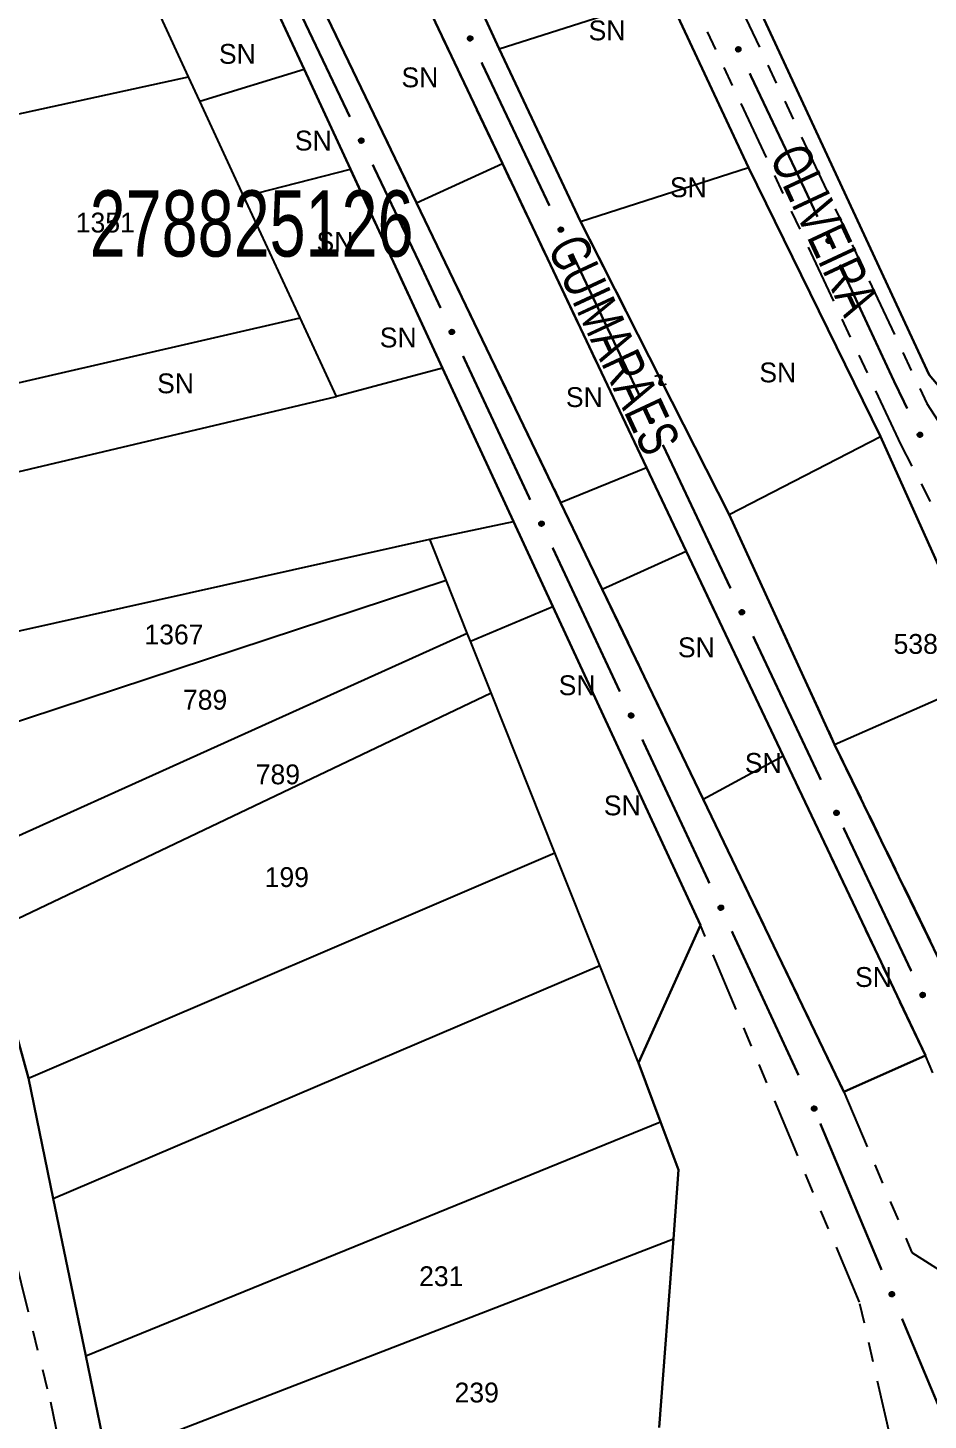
# Model space of a CAD drawing. Extents: x 204373 to 205952, y 4873300 to 4875179.
# Drawn here: x 204783.1 to 204851.1, y 4874133 to 4874238.3 of the extents above; entities that cross this region are included whole.
import ezdxf
from ezdxf.enums import TextEntityAlignment as Align

# ---------------------------------------------------------------- set-up
doc = ezdxf.new("R2010")
doc.units = 0
doc.header["$LTSCALE"] = 1.5
doc.header["$MEASUREMENT"] = 0
doc.linetypes.add('TRACO_25', pattern=[8, 3, -1, 1, -1, 1, -1])
for name, color, linetype in [('CD_MALHA_LOTES', 7, 'CONTINUOUS'), ('CD_TXT_QUADRA', 255, 'CONTINUOUS'), ('RU-QUADRA', 220, 'CONTINUOUS'), ('SV-EIXO-RUA-N-PAV', 6, 'CONTINUOUS'), ('SV-RUA-NAO-PAV', 7, 'CONTINUOUS'), ('SV-TXT-RUA-N-PAV', 7, 'CONTINUOUS'), ('Th_NmrPort', 1, 'CONTINUOUS')]:
    doc.layers.add(name, color=color, linetype=linetype)
doc.styles.add('ARIAL', font='ARIAL.SHX')

msp = doc.modelspace()

# ---------------------------------------------------------------- linework, layer by layer
at = {"layer": 'CD_MALHA_LOTES', "linetype": 'Continuous', "flags": 128}
for points in [[(204808.560172, 4874249.857893), (204818.92696, 4874227.986391)], [(204867.686303, 4874211.788847), (204861.486363, 4874199.853333), (204851.173366, 4874212.029323), (204833.608782, 4874249.870536)], [(204812.425576, 4874225.023427), (204801.814441, 4874247.100906)], [(204818.666491, 4874236.66149), (204813.549976, 4874247.848448)], [(204800.797373, 4874241.905279), (204803.93815, 4874235.12089)], [(204818.666491, 4874236.66149), (204831.41442, 4874240.737358)], [(204831.41442, 4874240.737358), (204837.528222, 4874227.685908)], [(204795.198653, 4874234.544526), (204792.946611, 4874239.406191)], [(204824.823654, 4874223.61004), (204818.666491, 4874236.66149)], [(204766.298979, 4874228.245154), (204795.198653, 4874234.544526)], [(204796.052375, 4874232.701529), (204795.198653, 4874234.544526)], [(204796.052375, 4874232.701529), (204803.93815, 4874235.12089)], [(204803.93815, 4874235.12089), (204807.432432, 4874227.572897)], [(204799.391254, 4874225.493623), (204796.052375, 4874232.701529)], [(204799.391254, 4874225.493623), (204807.432432, 4874227.572897)], [(204807.432432, 4874227.572897), (204814.403214, 4874212.515321)], [(204812.425576, 4874225.023427), (204818.92696, 4874227.986391)], [(204818.92696, 4874227.986391), (204829.820265, 4874205.004062)], [(204824.823654, 4874223.61004), (204837.528222, 4874227.685908)], [(204837.528222, 4874227.685908), (204847.501091, 4874207.349927)], [(204803.63386, 4874216.334768), (204799.391254, 4874225.493623)], [(204823.31517, 4874202.366585), (204812.425576, 4874225.023427)], [(204836.053972, 4874201.452926), (204824.823654, 4874223.61004)], [(204770.700521, 4874208.732504), (204803.63386, 4874216.334768)], [(204806.395577, 4874210.372829), (204803.63386, 4874216.334768)], [(204814.403214, 4874212.515321), (204806.395577, 4874210.372829)], [(204814.403214, 4874212.515321), (204819.769948, 4874200.922647)], [(204772.153129, 4874202.292892), (204806.395577, 4874210.372829)], [(204836.053972, 4874201.452926), (204847.501091, 4874207.349927)], [(204847.501091, 4874207.349927), (204855.652828, 4874189.181961)], [(204823.31517, 4874202.366585), (204829.820265, 4874205.004062)], [(204829.820265, 4874205.004062), (204832.814289, 4874198.687372)], [(204826.47028, 4874195.802078), (204823.31517, 4874202.366585)], [(204813.43693, 4874199.590756), (204819.769948, 4874200.922647)], [(204819.769948, 4874200.922647), (204822.739846, 4874194.507376)], [(204844.032267, 4874184.065445), (204836.053972, 4874201.452926)], [(204774.709485, 4874190.960208), (204813.43693, 4874199.590756)], [(204814.668683, 4874196.498962), (204813.43693, 4874199.590756)], [(204826.47028, 4874195.802078), (204832.814289, 4874198.687372)], [(204832.814289, 4874198.687372), (204840.15068, 4874183.2093)], [(204776.196356, 4874183.806298), (204814.668683, 4874196.498962)], [(204816.268464, 4874192.483387), (204814.668683, 4874196.498962)], [(204834.097021, 4874179.933914), (204826.47028, 4874195.802078)], [(204816.503702, 4874191.892921), (204822.739846, 4874194.507376)], [(204822.739846, 4874194.507376), (204833.900865, 4874170.398477), (204829.206629, 4874160.00759)], [(204778.506268, 4874175.445351), (204816.268464, 4874192.483387)], [(204816.503702, 4874191.892921), (204816.268464, 4874192.483387)], [(204818.066307, 4874187.970661), (204816.503702, 4874191.892921)], [(204844.032267, 4874184.065445), (204855.652828, 4874189.181961)], [(204780.051548, 4874169.852059), (204818.066307, 4874187.970661)], [(204822.883767, 4874175.878464), (204818.066307, 4874187.970661)], [(204854.61218, 4874162.298574), (204844.032267, 4874184.065445)], [(204834.097021, 4874179.933914), (204840.15068, 4874183.2093)], [(204840.15068, 4874183.2093), (204850.89302, 4874160.545471)], [(204844.731836, 4874157.807167), (204834.097021, 4874179.933914)], [(204783.095542, 4874158.834031), (204822.883767, 4874175.878464)], [(204826.279683, 4874167.354451), (204822.883767, 4874175.878464)], [(204783.095542, 4874158.834031), (204780.051548, 4874169.852059)], [(204784.968522, 4874149.756372), (204826.279683, 4874167.354451)], [(204829.206629, 4874160.00759), (204826.279683, 4874167.354451)], [(204829.206629, 4874160.00759), (204830.881089, 4874155.537862)], [(204850.89302, 4874160.545471), (204844.731836, 4874157.807167)], [(204784.968522, 4874149.756372), (204783.095542, 4874158.834031)], [(204787.426737, 4874137.842294), (204830.881089, 4874155.537862)], [(204830.881089, 4874155.537862), (204832.238323, 4874151.914923), (204831.844513, 4874146.690376)], [(204787.426737, 4874137.842294), (204784.968522, 4874149.756372)], [(204789.01478, 4874130.14562), (204831.844513, 4874146.690376)], [(204831.844513, 4874146.690376), (204830.769265, 4874132.425428)], [(204789.01478, 4874130.14562), (204787.426737, 4874137.842294)]]:
    msp.add_lwpolyline(points, dxfattribs=at)
at = {"layer": 'RU-QUADRA', "linetype": 'Continuous', "flags": 128}
msp.add_lwpolyline([(204779.59886, 4874350.699081), (204766.764211, 4874346.883375), (204773.268256, 4874333.26824), (204784.281773, 4874309.723597), (204796.682819, 4874284.18438), (204802.709901, 4874271.046209), (204813.549976, 4874247.848448), (204818.666491, 4874236.66149), (204824.823654, 4874223.61004), (204836.053972, 4874201.452926), (204844.032267, 4874184.065445), (204854.61218, 4874162.298574), (204860.682623, 4874164.986913), (204855.652828, 4874189.181961), (204847.501091, 4874207.349927), (204837.528222, 4874227.685908), (204831.41442, 4874240.737358), (204826.211184, 4874252.184478), (204814.417182, 4874276.856489), (204808.43346, 4874290.168101), (204796.335936, 4874315.533877), (204785.582582, 4874338.384756)], close=True, dxfattribs=at)
for points in [[(204833.608782, 4874249.870536), (204851.173366, 4874212.029323), (204861.486363, 4874199.853333), (204867.686303, 4874211.788847), (204873.900912, 4874223.752598), (204877.920622, 4874231.490946), (204866.926493, 4874255.151429)], [(204801.814441, 4874247.100906), (204812.425576, 4874225.023427), (204823.31517, 4874202.366585), (204826.47028, 4874195.802078), (204834.097021, 4874179.933914), (204844.731836, 4874157.807167), (204850.89302, 4874160.545471), (204840.15068, 4874183.2093), (204832.814289, 4874198.687372), (204829.820265, 4874205.004062), (204818.92696, 4874227.986391), (204808.560172, 4874249.857893)], [(204830.769265, 4874132.425428), (204831.844513, 4874146.690376), (204832.238323, 4874151.914923), (204830.881089, 4874155.537862), (204829.206629, 4874160.00759), (204833.900865, 4874170.398477), (204822.739846, 4874194.507376), (204819.769948, 4874200.922647), (204814.403214, 4874212.515321), (204807.432432, 4874227.572897), (204803.93815, 4874235.12089), (204800.797373, 4874241.905279)], [(204763.402754, 4874239.843484), (204766.298979, 4874228.245154), (204770.700521, 4874208.732504), (204772.153129, 4874202.292892), (204774.709485, 4874190.960208), (204774.611688, 4874189.542157), (204776.196356, 4874183.806298), (204778.506268, 4874175.445351), (204780.051548, 4874169.852059), (204783.095542, 4874158.834031), (204784.968522, 4874149.756372), (204787.426737, 4874137.842294), (204789.01478, 4874130.14562)]]:
    msp.add_lwpolyline(points, dxfattribs=at)
at = {"layer": 'SV-EIXO-RUA-N-PAV', "const_width": 0.18}
for points in [[(204802.229949, 4874242.353637), (204807.393672, 4874231.521465)], [(204817.341021, 4874235.640682), (204822.480828, 4874224.79714)], [(204837.607388, 4874234.814335), (204841.467349, 4874226.684102)], [(204809.114913, 4874227.910741), (204812.557396, 4874220.689292)], [(204841.467349, 4874226.684102), (204841.873158, 4874225.829347)], [(204841.873158, 4874225.829347), (204842.738973, 4874223.966962)], [(204812.557396, 4874220.689292), (204812.685104, 4874220.421393)], [(204824.194096, 4874221.182626), (204829.333903, 4874210.339085)], [(204812.685104, 4874220.421393), (204814.252617, 4874217.066288)], [(204844.425238, 4874220.339772), (204848.219334, 4874212.178593)], [(204815.945752, 4874213.4423), (204821.025157, 4874202.570334)], [(204848.219334, 4874212.178593), (204848.482936, 4874211.61158)], [(204848.482936, 4874211.61158), (204849.516901, 4874209.473788)], [(204831.047171, 4874206.724571), (204831.475489, 4874205.820943)], [(204831.475489, 4874205.820943), (204831.785313, 4874205.167302)], [(204831.785313, 4874205.167302), (204836.167743, 4874195.871937)], [(204822.718293, 4874198.946345), (204827.797698, 4874188.07438)], [(204837.873525, 4874192.253884), (204842.99087, 4874181.399724)], [(204829.490834, 4874184.450391), (204834.570239, 4874173.578425)], [(204844.697803, 4874177.782215), (204849.826359, 4874166.933347)], [(204836.258009, 4874169.95194), (204841.304479, 4874159.064647)], [(204842.944882, 4874155.417142), (204847.578539, 4874144.34785)], [(204849.123092, 4874140.658086), (204851.826058, 4874134.200999)]]:
    msp.add_lwpolyline(points, dxfattribs=at)
at = {"layer": 'SV-EIXO-RUA-N-PAV'}
for points in [[(204816.522318, 4874237.624922), (204816.568609, 4874237.609138), (204816.605167, 4874237.586107), (204816.630129, 4874237.558122), (204816.645739, 4874237.52764), (204816.658197, 4874237.494657), (204816.66342, 4874237.458633), (204816.660361, 4874237.417365), (204816.644854, 4874237.370818), (204816.618799, 4874237.334918), (204816.592672, 4874237.308978), (204816.561825, 4874237.29087), (204816.529581, 4874237.279305), (204816.491982, 4874237.275117), (204816.450191, 4874237.278626), (204816.403763, 4874237.295351), (204816.368078, 4874237.318176), (204816.344644, 4874237.345879), (204816.326636, 4874237.377006), (204816.314322, 4874237.410831), (204816.309398, 4874237.446223), (204816.313007, 4874237.488293), (204816.330122, 4874237.533899), (204816.352481, 4874237.569751), (204816.379847, 4874237.593567), (204816.410891, 4874237.610606), (204816.44382, 4874237.623503), (204816.479815, 4874237.630261), (204816.522318, 4874237.624922)], [(204836.787439, 4874236.798061), (204836.83374, 4874236.782306), (204836.870313, 4874236.759298), (204836.895292, 4874236.731329), (204836.910922, 4874236.700857), (204836.9234, 4874236.667882), (204836.928646, 4874236.631861), (204836.925612, 4874236.590592), (204836.910135, 4874236.544034), (204836.884102, 4874236.508118), (204836.857992, 4874236.482161), (204836.827156, 4874236.464034), (204836.794919, 4874236.452449), (204836.757322, 4874236.448237), (204836.71553, 4874236.45172), (204836.669091, 4874236.468416), (204836.633391, 4874236.491219), (204836.60994, 4874236.518907), (204836.591913, 4874236.550022), (204836.579577, 4874236.58384), (204836.574631, 4874236.619229), (204836.578213, 4874236.661301), (204836.5953, 4874236.706918), (204836.617637, 4874236.742783), (204836.644988, 4874236.766617), (204836.676021, 4874236.783675), (204836.708942, 4874236.796593), (204836.744932, 4874236.803374), (204836.787439, 4874236.798061)], [(204808.291833, 4874229.893169), (204808.33816, 4874229.877488), (204808.374768, 4874229.854537), (204808.399792, 4874229.826607), (204808.415469, 4874229.79616), (204808.428, 4874229.763205), (204808.433303, 4874229.727192), (204808.430334, 4874229.685918), (204808.41493, 4874229.639336), (204808.388955, 4874229.603379), (204808.362885, 4874229.577381), (204808.332078, 4874229.559206), (204808.299859, 4874229.54757), (204808.262269, 4874229.543298), (204808.220471, 4874229.546715), (204808.174006, 4874229.563338), (204808.13827, 4874229.586084), (204808.114776, 4874229.613735), (204808.096699, 4874229.644822), (204808.08431, 4874229.67862), (204808.079308, 4874229.714001), (204808.082824, 4874229.756079), (204808.099839, 4874229.801723), (204808.122119, 4874229.837624), (204808.149432, 4874229.861501), (204808.180438, 4874229.878608), (204808.213339, 4874229.891578), (204808.249318, 4874229.898415), (204808.291833, 4874229.893169)], [(204823.375393, 4874223.166866), (204823.421685, 4874223.151083), (204823.458242, 4874223.128052), (204823.483205, 4874223.100066), (204823.498815, 4874223.069585), (204823.511272, 4874223.036602), (204823.516496, 4874223.000578), (204823.513436, 4874222.95931), (204823.497929, 4874222.912762), (204823.471874, 4874222.876863), (204823.445747, 4874222.850922), (204823.4149, 4874222.832815), (204823.382656, 4874222.82125), (204823.345057, 4874222.817062), (204823.303267, 4874222.82057), (204823.256838, 4874222.837296), (204823.221153, 4874222.860121), (204823.197719, 4874222.887824), (204823.179711, 4874222.918951), (204823.167397, 4874222.952776), (204823.162473, 4874222.988168), (204823.166082, 4874223.030238), (204823.183197, 4874223.075844), (204823.205556, 4874223.111696), (204823.232922, 4874223.135512), (204823.263966, 4874223.152551), (204823.296896, 4874223.165448), (204823.33289, 4874223.172206), (204823.375393, 4874223.166866)], [(204843.621355, 4874222.330063), (204843.667528, 4874222.313934), (204843.703913, 4874222.290631), (204843.728666, 4874222.26246), (204843.744048, 4874222.231863), (204843.756259, 4874222.198788), (204843.761214, 4874222.162726), (204843.757847, 4874222.121483), (204843.741993, 4874222.075052), (204843.715671, 4874222.039348), (204843.689351, 4874222.013603), (204843.65837, 4874221.995726), (204843.626041, 4874221.984401), (204843.588411, 4874221.980494), (204843.546648, 4874221.984314), (204843.500346, 4874222.001386), (204843.464832, 4874222.024476), (204843.441605, 4874222.052353), (204843.42383, 4874222.083613), (204843.411768, 4874222.117529), (204843.407109, 4874222.152957), (204843.411031, 4874222.194999), (204843.428486, 4874222.240476), (204843.451112, 4874222.27616), (204843.478655, 4874222.299772), (204843.509825, 4874222.316578), (204843.542849, 4874222.32923), (204843.578893, 4874222.335719), (204843.621355, 4874222.330063)], [(204815.138099, 4874215.431063), (204815.184302, 4874215.415022), (204815.220731, 4874215.391788), (204815.245537, 4874215.363664), (204815.260978, 4874215.333097), (204815.273252, 4874215.300045), (204815.278275, 4874215.263992), (204815.274986, 4874215.222742), (204815.25922, 4874215.176281), (204815.232966, 4874215.140528), (204815.206695, 4874215.114733), (204815.175748, 4874215.096797), (204815.14344, 4874215.085412), (204815.105818, 4874215.081433), (204815.064048, 4874215.085174), (204815.017713, 4874215.102158), (204814.982155, 4874215.125181), (204814.958876, 4874215.153013), (204814.941042, 4874215.18424), (204814.928915, 4874215.218133), (204814.924189, 4874215.253552), (204814.928031, 4874215.295601), (204814.9454, 4874215.341111), (204814.967958, 4874215.376838), (204814.995456, 4874215.400502), (204815.026595, 4874215.417368), (204815.059595, 4874215.430081), (204815.095626, 4874215.436639), (204815.138099, 4874215.431063)], [(204830.228468, 4874208.708811), (204830.27476, 4874208.693028), (204830.311318, 4874208.669996), (204830.33628, 4874208.642011), (204830.35189, 4874208.61153), (204830.364347, 4874208.578547), (204830.369571, 4874208.542522), (204830.366511, 4874208.501255), (204830.351004, 4874208.454707), (204830.32495, 4874208.418808), (204830.298823, 4874208.392867), (204830.267975, 4874208.37476), (204830.235732, 4874208.363195), (204830.198132, 4874208.359007), (204830.156342, 4874208.362515), (204830.109913, 4874208.379241), (204830.074228, 4874208.402066), (204830.050794, 4874208.429769), (204830.032787, 4874208.460895), (204830.020472, 4874208.494721), (204830.015548, 4874208.530113), (204830.019157, 4874208.572183), (204830.036273, 4874208.617789), (204830.058631, 4874208.65364), (204830.085998, 4874208.677457), (204830.117041, 4874208.694496), (204830.149971, 4874208.707393), (204830.185965, 4874208.714151), (204830.228468, 4874208.708811)], [(204850.500611, 4874207.663592), (204850.548173, 4874207.652196), (204850.58672, 4874207.632676), (204850.614185, 4874207.607143), (204850.632571, 4874207.578251), (204850.648052, 4874207.546574), (204850.656614, 4874207.511194), (204850.657418, 4874207.469821), (204850.646322, 4874207.42203), (204850.623731, 4874207.383856), (204850.600138, 4874207.35559), (204850.571115, 4874207.334684), (204850.540091, 4874207.320161), (204850.503046, 4874207.312482), (204850.461111, 4874207.312076), (204850.413324, 4874207.324397), (204850.375665, 4874207.343793), (204850.349749, 4874207.369188), (204850.328915, 4874207.398499), (204850.313498, 4874207.431027), (204850.305294, 4874207.465805), (204850.304961, 4874207.508029), (204850.317747, 4874207.555033), (204850.336663, 4874207.592814), (204850.361687, 4874207.61908), (204850.391006, 4874207.638941), (204850.422588, 4874207.654855), (204850.457795, 4874207.664942), (204850.500611, 4874207.663592)], [(204821.91064, 4874200.935109), (204821.956843, 4874200.919068), (204821.993272, 4874200.895834), (204822.018078, 4874200.86771), (204822.033519, 4874200.837142), (204822.045793, 4874200.804091), (204822.050815, 4874200.768038), (204822.047527, 4874200.726788), (204822.031761, 4874200.680327), (204822.005507, 4874200.644573), (204821.979236, 4874200.618778), (204821.948288, 4874200.600843), (204821.915981, 4874200.589457), (204821.878358, 4874200.585478), (204821.836588, 4874200.589219), (204821.790254, 4874200.606203), (204821.754696, 4874200.629227), (204821.731417, 4874200.657059), (204821.713582, 4874200.688286), (204821.701456, 4874200.722179), (204821.69673, 4874200.757598), (204821.700572, 4874200.799647), (204821.717941, 4874200.845157), (204821.740499, 4874200.880884), (204821.767997, 4874200.904548), (204821.799135, 4874200.921413), (204821.832136, 4874200.934127), (204821.868167, 4874200.940685), (204821.91064, 4874200.935109)], [(204837.058931, 4874194.239814), (204837.10519, 4874194.223935), (204837.1417, 4874194.200828), (204837.166604, 4874194.172791), (204837.182151, 4874194.142278), (204837.19454, 4874194.109269), (204837.199689, 4874194.073234), (204837.196544, 4874194.031973), (204837.180941, 4874193.985457), (204837.154812, 4874193.949612), (204837.128631, 4874193.923725), (204837.097747, 4874193.905682), (204837.065479, 4874193.894184), (204837.027871, 4874193.890073), (204836.986088, 4874193.893668), (204836.939694, 4874193.91049), (204836.904056, 4874193.933389), (204836.88068, 4874193.96114), (204836.862737, 4874193.992304), (204836.850492, 4874194.026155), (204836.845642, 4874194.061557), (204836.849337, 4874194.103619), (204836.866547, 4874194.14919), (204836.88898, 4874194.184995), (204836.916396, 4874194.208755), (204836.947475, 4874194.22573), (204836.980431, 4874194.238558), (204837.016439, 4874194.245242), (204837.058931, 4874194.239814)], [(204828.683181, 4874186.439155), (204828.729384, 4874186.423114), (204828.765813, 4874186.39988), (204828.790619, 4874186.371756), (204828.80606, 4874186.341188), (204828.818334, 4874186.308137), (204828.823356, 4874186.272083), (204828.820067, 4874186.230834), (204828.804302, 4874186.184373), (204828.778048, 4874186.148619), (204828.751777, 4874186.122824), (204828.720829, 4874186.104889), (204828.688522, 4874186.093503), (204828.650899, 4874186.089524), (204828.609129, 4874186.093265), (204828.562795, 4874186.110249), (204828.527237, 4874186.133272), (204828.503957, 4874186.161105), (204828.486123, 4874186.192331), (204828.473997, 4874186.226224), (204828.46927, 4874186.261643), (204828.473113, 4874186.303692), (204828.490482, 4874186.349203), (204828.51304, 4874186.384929), (204828.540538, 4874186.408593), (204828.571676, 4874186.425459), (204828.604677, 4874186.438173), (204828.640708, 4874186.444731), (204828.683181, 4874186.439155)], [(204844.209228, 4874179.073311), (204844.255503, 4874179.057479), (204844.292037, 4874179.03441), (204844.31697, 4874179.006399), (204844.332549, 4874178.975901), (204844.344972, 4874178.942905), (204844.350158, 4874178.906875), (204844.347056, 4874178.865611), (204844.3315, 4874178.81908), (204844.305408, 4874178.783207), (204844.279254, 4874178.757294), (204844.248389, 4874178.739218), (204844.216133, 4874178.727687), (204844.178529, 4874178.723537), (204844.136742, 4874178.72709), (204844.090331, 4874178.743864), (204844.05467, 4874178.766726), (204844.031264, 4874178.794452), (204844.013289, 4874178.825598), (204844.00101, 4874178.859436), (204843.996123, 4874178.894833), (204843.999775, 4874178.936899), (204844.016938, 4874178.982487), (204844.039334, 4874179.018316), (204844.066725, 4874179.042104), (204844.097786, 4874179.059111), (204844.130729, 4874179.071974), (204844.16673, 4874179.078694), (204844.209228, 4874179.073311)], [(204835.475314, 4874171.902291), (204835.521469, 4874171.88611), (204835.557827, 4874171.862766), (204835.582548, 4874171.834567), (204835.597896, 4874171.803953), (204835.61007, 4874171.770864), (204835.614983, 4874171.734796), (204835.61157, 4874171.693557), (204835.595663, 4874171.647144), (204835.569301, 4874171.61147), (204835.542952, 4874171.585754), (204835.511951, 4874171.567913), (204835.479609, 4874171.556625), (204835.441974, 4874171.55276), (204835.400216, 4874171.556627), (204835.353933, 4874171.573751), (204835.318445, 4874171.596882), (204835.29525, 4874171.624785), (204835.27751, 4874171.656065), (204835.265487, 4874171.689995), (204835.260867, 4874171.725428), (204835.264837, 4874171.767465), (204835.282344, 4874171.812923), (204835.30501, 4874171.848581), (204835.33258, 4874171.872162), (204835.363769, 4874171.888933), (204835.396808, 4874171.901547), (204835.432859, 4874171.907996), (204835.475314, 4874171.902291)], [(204850.719233, 4874165.302147), (204850.765508, 4874165.286315), (204850.802042, 4874165.263246), (204850.826975, 4874165.235235), (204850.842553, 4874165.204737), (204850.854977, 4874165.171742), (204850.860163, 4874165.135712), (204850.85706, 4874165.094447), (204850.841505, 4874165.047916), (204850.815413, 4874165.012043), (204850.789259, 4874164.98613), (204850.758393, 4874164.968055), (204850.726137, 4874164.956523), (204850.688534, 4874164.952374), (204850.646747, 4874164.955926), (204850.600336, 4874164.9727), (204850.564674, 4874164.995562), (204850.541269, 4874165.023289), (204850.523294, 4874165.054434), (204850.511014, 4874165.088272), (204850.506128, 4874165.123669), (204850.50978, 4874165.165735), (204850.526943, 4874165.211323), (204850.549339, 4874165.247152), (204850.57673, 4874165.27094), (204850.607791, 4874165.287947), (204850.640734, 4874165.30081), (204850.676735, 4874165.307531), (204850.719233, 4874165.302147)], [(204842.522276, 4874156.71178), (204842.56779, 4874156.693876), (204842.603245, 4874156.669182), (204842.626889, 4874156.640074), (204842.641075, 4874156.608904), (204842.651996, 4874156.575381), (204842.655551, 4874156.539154), (204842.650589, 4874156.498072), (204842.632949, 4874156.45229), (204842.605265, 4874156.417632), (204842.577968, 4874156.392925), (204842.546318, 4874156.376261), (204842.513574, 4874156.366197), (204842.475821, 4874156.363749), (204842.434238, 4874156.369184), (204842.388631, 4874156.388036), (204842.354038, 4874156.412484), (204842.331908, 4874156.441239), (204842.315357, 4874156.473164), (204842.304617, 4874156.507522), (204842.301333, 4874156.543103), (204842.30688, 4874156.584962), (204842.326083, 4874156.629729), (204842.350073, 4874156.66451), (204842.37851, 4874156.687038), (204842.410308, 4874156.702625), (204842.443797, 4874156.713988), (204842.480065, 4874156.719077), (204842.522276, 4874156.71178)], [(204848.396878, 4874142.678011), (204848.442391, 4874142.660107), (204848.477847, 4874142.635412), (204848.50149, 4874142.606304), (204848.515676, 4874142.575134), (204848.526598, 4874142.541612), (204848.530152, 4874142.505384), (204848.52519, 4874142.464302), (204848.507551, 4874142.41852), (204848.479866, 4874142.383862), (204848.452569, 4874142.359155), (204848.420919, 4874142.342492), (204848.388176, 4874142.332428), (204848.350423, 4874142.32998), (204848.308839, 4874142.335414), (204848.263232, 4874142.354266), (204848.228639, 4874142.378714), (204848.206509, 4874142.407469), (204848.189958, 4874142.439394), (204848.179218, 4874142.473752), (204848.175934, 4874142.509334), (204848.181481, 4874142.551192), (204848.200684, 4874142.595959), (204848.224675, 4874142.63074), (204848.253111, 4874142.653268), (204848.284909, 4874142.668855), (204848.318399, 4874142.680218), (204848.354666, 4874142.685307), (204848.396878, 4874142.678011)]]:
    msp.add_lwpolyline(points, close=True, dxfattribs=at)
for points in [[(204816.352481, 4874237.569751), (204816.529581, 4874237.279305)], [(204816.366956, 4874237.578194), (204816.543957, 4874237.2876)], [(204816.379847, 4874237.593567), (204816.561825, 4874237.29087)], [(204816.396092, 4874237.599554), (204816.574134, 4874237.300394)], [(204816.410891, 4874237.610606), (204816.592672, 4874237.308978)], [(204816.429968, 4874237.614101), (204816.605216, 4874237.327207)], [(204816.44382, 4874237.623503), (204816.618799, 4874237.334918)], [(204816.463716, 4874237.622548), (204816.630262, 4874237.357199)], [(204816.479815, 4874237.630261), (204816.644854, 4874237.370818)], [(204816.499801, 4874237.626062), (204816.649398, 4874237.39647)], [(204816.522318, 4874237.624922), (204816.660361, 4874237.417365)], [(204816.547184, 4874237.6153), (204816.658343, 4874237.444501)], [(204816.568609, 4874237.609138), (204816.66342, 4874237.458633)], [(204816.589506, 4874237.596099), (204816.656126, 4874237.484222)], [(204816.605167, 4874237.586107), (204816.658197, 4874237.494657)], [(204816.309398, 4874237.446223), (204816.403763, 4874237.295351)], [(204816.313007, 4874237.488293), (204816.450191, 4874237.278626)], [(204816.314293, 4874237.424878), (204816.38273, 4874237.312352)], [(204816.314322, 4874237.410831), (204816.368078, 4874237.318176)], [(204816.315711, 4874237.463301), (204816.423235, 4874237.2938)], [(204816.324591, 4874237.508281), (204816.46932, 4874237.279403)], [(204816.330122, 4874237.533899), (204816.491982, 4874237.275117)], [(204816.341326, 4874237.549435), (204816.507808, 4874237.281035)], [(204836.574631, 4874236.619229), (204836.669091, 4874236.468416)], [(204836.578213, 4874236.661301), (204836.71553, 4874236.45172)], [(204836.57954, 4874236.597886), (204836.648048, 4874236.485404)], [(204836.579577, 4874236.58384), (204836.633391, 4874236.491219)], [(204836.580934, 4874236.636311), (204836.688564, 4874236.466877)], [(204836.589786, 4874236.681297), (204836.734658, 4874236.452509)], [(204836.5953, 4874236.706918), (204836.757322, 4874236.448237)], [(204836.606494, 4874236.72246), (204836.773145, 4874236.454166)], [(204836.617637, 4874236.742783), (204836.794919, 4874236.452449)], [(204836.632106, 4874236.751235), (204836.80929, 4874236.460753)], [(204836.644988, 4874236.766617), (204836.827156, 4874236.464034)], [(204836.661229, 4874236.772614), (204836.839459, 4874236.473566)], [(204836.676021, 4874236.783675), (204836.857992, 4874236.482161)], [(204836.695096, 4874236.787183), (204836.870524, 4874236.500398)], [(204836.708942, 4874236.796593), (204836.884102, 4874236.508118)], [(204836.728838, 4874236.79565), (204836.895551, 4874236.530406)], [(204836.744932, 4874236.803374), (204836.910135, 4874236.544034)], [(204836.764922, 4874236.799187), (204836.914663, 4874236.56969)], [(204836.787439, 4874236.798061), (204836.925612, 4874236.590592)], [(204836.812311, 4874236.788455), (204836.923577, 4874236.617726)], [(204836.83374, 4874236.782306), (204836.928646, 4874236.631861)], [(204836.854645, 4874236.76928), (204836.921335, 4874236.657445)], [(204836.870313, 4874236.759298), (204836.9234, 4874236.667882)], [(204808.079308, 4874229.714001), (204808.174006, 4874229.563338)], [(204808.082824, 4874229.756079), (204808.220471, 4874229.546715)], [(204808.08425, 4874229.692667), (204808.152936, 4874229.580292)], [(204808.08431, 4874229.67862), (204808.13827, 4874229.586084)], [(204808.085584, 4874229.731093), (204808.193481, 4874229.56183)], [(204808.094365, 4874229.776093), (204808.239598, 4874229.547534)], [(204808.099839, 4874229.801723), (204808.262269, 4874229.543298)], [(204808.111008, 4874229.817283), (204808.278082, 4874229.549252)], [(204808.122119, 4874229.837624), (204808.299859, 4874229.54757)], [(204808.136575, 4874229.846098), (204808.314217, 4874229.555896)], [(204808.149432, 4874229.861501), (204808.332078, 4874229.559206)], [(204808.165664, 4874229.867523), (204808.344366, 4874229.568756)], [(204808.180438, 4874229.878608), (204808.362885, 4874229.577381)], [(204808.199508, 4874229.882145), (204808.375389, 4874229.595638)], [(204808.213339, 4874229.891578), (204808.388955, 4874229.603379)], [(204808.233237, 4874229.890666), (204808.400368, 4874229.625685)], [(204808.249318, 4874229.898415), (204808.41493, 4874229.639336)], [(204808.269314, 4874229.894259), (204808.419417, 4874229.664999)], [(204808.291833, 4874229.893169), (204808.430334, 4874229.685918)], [(204808.31672, 4874229.883602), (204808.428256, 4874229.71305)], [(204808.33816, 4874229.877488), (204808.433303, 4874229.727192)], [(204808.359085, 4874229.864495), (204808.425951, 4874229.752765)], [(204808.374768, 4874229.854537), (204808.428, 4874229.763205)], [(204823.162473, 4874222.988168), (204823.256838, 4874222.837296)], [(204823.166082, 4874223.030238), (204823.303267, 4874222.82057)], [(204823.167368, 4874222.966822), (204823.235805, 4874222.854297)], [(204823.167397, 4874222.952776), (204823.221153, 4874222.860121)], [(204823.168786, 4874223.005246), (204823.27631, 4874222.835745)], [(204823.177667, 4874223.050226), (204823.322395, 4874222.821348)], [(204823.183197, 4874223.075844), (204823.345057, 4874222.817062)], [(204823.194401, 4874223.091379), (204823.360883, 4874222.82298)], [(204823.205556, 4874223.111696), (204823.382656, 4874222.82125)], [(204823.220031, 4874223.120138), (204823.397033, 4874222.829545)], [(204823.232922, 4874223.135512), (204823.4149, 4874222.832815)], [(204823.249167, 4874223.141499), (204823.42721, 4874222.842339)], [(204823.263966, 4874223.152551), (204823.445747, 4874222.850922)], [(204823.283043, 4874223.156046), (204823.458292, 4874222.869152)], [(204823.296896, 4874223.165448), (204823.471874, 4874222.876863)], [(204823.316791, 4874223.164492), (204823.483337, 4874222.899144)], [(204823.33289, 4874223.172206), (204823.497929, 4874222.912762)], [(204823.352876, 4874223.168006), (204823.502473, 4874222.938415)], [(204823.375393, 4874223.166866), (204823.513436, 4874222.95931)], [(204823.400259, 4874223.157244), (204823.511418, 4874222.986446)], [(204823.421685, 4874223.151083), (204823.516496, 4874223.000578)], [(204823.442581, 4874223.138044), (204823.509201, 4874223.026167)], [(204823.458242, 4874223.128052), (204823.511272, 4874223.036602)], [(204843.407109, 4874222.152957), (204843.500346, 4874222.001386)], [(204843.411031, 4874222.194999), (204843.546648, 4874221.984314)], [(204843.411768, 4874222.117529), (204843.464832, 4874222.024476)], [(204843.411844, 4874222.131575), (204843.47944, 4874222.018543)], [(204843.413549, 4874222.169987), (204843.519806, 4874221.999689)], [(204843.422764, 4874222.2149), (204843.565782, 4874221.984949)], [(204843.428486, 4874222.240476), (204843.588411, 4874221.980494)], [(204843.439805, 4874222.255927), (204843.604281, 4874221.986294)], [(204843.451112, 4874222.27616), (204843.626041, 4874221.984401)], [(204843.465649, 4874222.284494), (204843.640479, 4874221.992589)], [(204843.478655, 4874222.299772), (204843.65837, 4874221.995726)], [(204843.494944, 4874222.305637), (204843.67075, 4874222.005157)], [(204843.509825, 4874222.316578), (204843.689351, 4874222.013603)], [(204843.528927, 4874222.319931), (204843.702031, 4874222.031738)], [(204843.542849, 4874222.32923), (204843.715671, 4874222.039348)], [(204843.562737, 4874222.328126), (204843.727299, 4874222.061542)], [(204843.578893, 4874222.335719), (204843.741993, 4874222.075052)], [(204843.598848, 4874222.33137), (204843.746728, 4874222.10067)], [(204843.621355, 4874222.330063), (204843.757847, 4874222.121483)], [(204843.646149, 4874222.320255), (204843.756031, 4874222.148633)], [(204843.667528, 4874222.313934), (204843.761214, 4874222.162726)], [(204843.688326, 4874222.30074), (204843.75411, 4874222.188369)], [(204843.703913, 4874222.290631), (204843.756259, 4874222.198788)], [(204814.924189, 4874215.253552), (204815.017713, 4874215.102158)], [(204814.928031, 4874215.295601), (204815.064048, 4874215.085174)], [(204814.928915, 4874215.218133), (204814.982155, 4874215.125181)], [(204814.928965, 4874215.232179), (204814.996775, 4874215.119275)], [(204814.930597, 4874215.270594), (204815.037176, 4874215.100498)], [(204814.939727, 4874215.315525), (204815.08318, 4874215.085845)], [(204814.9454, 4874215.341111), (204815.105818, 4874215.081433)], [(204814.95669, 4874215.356584), (204815.121676, 4874215.087263)], [(204814.967958, 4874215.376838), (204815.14344, 4874215.085412)], [(204814.982479, 4874215.3852), (204815.157862, 4874215.093626)], [(204814.995456, 4874215.400502), (204815.175748, 4874215.096797)], [(204815.011734, 4874215.406398), (204815.18811, 4874215.106252)], [(204815.026595, 4874215.417368), (204815.206695, 4874215.114733)], [(204815.045691, 4874215.420757), (204815.21934, 4874215.132892)], [(204815.059595, 4874215.430081), (204815.232966, 4874215.140528)], [(204815.079485, 4874215.429015), (204815.244552, 4874215.162744)], [(204815.095626, 4874215.436639), (204815.25922, 4874215.176281)], [(204815.115589, 4874215.432328), (204815.263907, 4874215.201909)], [(204815.138099, 4874215.431063), (204815.274986, 4874215.222742)], [(204815.162911, 4874215.421303), (204815.273118, 4874215.249889)], [(204815.184302, 4874215.415022), (204815.278275, 4874215.263992)], [(204815.205126, 4874215.401867), (204815.271122, 4874215.289621)], [(204815.220731, 4874215.391788), (204815.273252, 4874215.300045)], [(204830.015548, 4874208.530113), (204830.109913, 4874208.379241)], [(204830.019157, 4874208.572183), (204830.156342, 4874208.362515)], [(204830.020443, 4874208.508767), (204830.088881, 4874208.396242)], [(204830.020472, 4874208.494721), (204830.074228, 4874208.402066)], [(204830.021861, 4874208.547191), (204830.129385, 4874208.377689)], [(204830.030742, 4874208.592171), (204830.175471, 4874208.363293)], [(204830.036273, 4874208.617789), (204830.198132, 4874208.359007)], [(204830.047476, 4874208.633324), (204830.213958, 4874208.364925)], [(204830.058631, 4874208.65364), (204830.235732, 4874208.363195)], [(204830.073106, 4874208.662083), (204830.250108, 4874208.37149)], [(204830.085998, 4874208.677457), (204830.267975, 4874208.37476)], [(204830.102242, 4874208.683444), (204830.280285, 4874208.384283)], [(204830.117041, 4874208.694496), (204830.298823, 4874208.392867)], [(204830.136118, 4874208.697991), (204830.311367, 4874208.411096)], [(204830.149971, 4874208.707393), (204830.32495, 4874208.418808)], [(204830.169866, 4874208.706437), (204830.336412, 4874208.441088)], [(204830.185965, 4874208.714151), (204830.351004, 4874208.454707)], [(204830.205952, 4874208.709951), (204830.355548, 4874208.48036)], [(204830.228468, 4874208.708811), (204830.366511, 4874208.501255)], [(204830.253334, 4874208.699189), (204830.364493, 4874208.528391)], [(204830.27476, 4874208.693028), (204830.369571, 4874208.542522)], [(204830.295656, 4874208.679989), (204830.362276, 4874208.568112)], [(204830.311318, 4874208.669996), (204830.364347, 4874208.578547)], [(204850.304961, 4874207.508029), (204850.461111, 4874207.312076)], [(204850.305294, 4874207.465805), (204850.413324, 4874207.324397)], [(204850.309986, 4874207.483398), (204850.432856, 4874207.324669)], [(204850.312159, 4874207.44501), (204850.390797, 4874207.339361)], [(204850.313498, 4874207.431027), (204850.375665, 4874207.343793)], [(204850.31463, 4874207.529011), (204850.480084, 4874207.314635)], [(204850.317747, 4874207.555033), (204850.503046, 4874207.312482)], [(204850.327452, 4874207.571546), (204850.518251, 4874207.319852)], [(204850.336663, 4874207.592814), (204850.540091, 4874207.320161)], [(204850.350286, 4874207.602571), (204850.55363, 4874207.329761)], [(204850.361687, 4874207.61908), (204850.571115, 4874207.334684)], [(204850.377302, 4874207.626557), (204850.582482, 4874207.345314)], [(204850.391006, 4874207.638941), (204850.600138, 4874207.35559)], [(204850.409673, 4874207.644202), (204850.610927, 4874207.374911)], [(204850.422588, 4874207.654855), (204850.623731, 4874207.383856)], [(204850.442486, 4874207.65576), (204850.633064, 4874207.407109)], [(204850.457795, 4874207.664942), (204850.646322, 4874207.42203)], [(204850.478086, 4874207.662625), (204850.648453, 4874207.447995)], [(204850.500611, 4874207.663592), (204850.657418, 4874207.469821)], [(204850.526266, 4874207.656332), (204850.652876, 4874207.496651)], [(204850.548173, 4874207.652196), (204850.656614, 4874207.511194)], [(204850.570195, 4874207.641164), (204850.646963, 4874207.535991)], [(204850.58672, 4874207.632676), (204850.648052, 4874207.546574)], [(204821.69673, 4874200.757598), (204821.790254, 4874200.606203)], [(204821.700572, 4874200.799647), (204821.836588, 4874200.589219)], [(204821.701456, 4874200.722179), (204821.754696, 4874200.629227)], [(204821.701506, 4874200.736225), (204821.769316, 4874200.623321)], [(204821.703137, 4874200.77464), (204821.809717, 4874200.604543)], [(204821.712268, 4874200.81957), (204821.855721, 4874200.589891)], [(204821.717941, 4874200.845157), (204821.878358, 4874200.585478)], [(204821.729231, 4874200.86063), (204821.894217, 4874200.591309)], [(204821.740499, 4874200.880884), (204821.915981, 4874200.589457)], [(204821.75502, 4874200.889246), (204821.930403, 4874200.597672)], [(204821.767997, 4874200.904548), (204821.948288, 4874200.600843)], [(204821.784275, 4874200.910444), (204821.96065, 4874200.610298)], [(204821.799135, 4874200.921413), (204821.979236, 4874200.618778)], [(204821.818231, 4874200.924803), (204821.991881, 4874200.636938)], [(204821.832136, 4874200.934127), (204822.005507, 4874200.644573)], [(204821.852026, 4874200.933061), (204822.017093, 4874200.66679)], [(204821.868167, 4874200.940685), (204822.031761, 4874200.680327)], [(204821.88813, 4874200.936374), (204822.036448, 4874200.705954)], [(204821.91064, 4874200.935109), (204822.047527, 4874200.726788)], [(204821.935452, 4874200.925349), (204822.045659, 4874200.753935)], [(204821.956843, 4874200.919068), (204822.050815, 4874200.768038)], [(204821.977667, 4874200.905913), (204822.043663, 4874200.793667)], [(204821.993272, 4874200.895834), (204822.045793, 4874200.804091)], [(204836.845642, 4874194.061557), (204836.939694, 4874193.91049)], [(204836.849337, 4874194.103619), (204836.986088, 4874193.893668)], [(204836.850492, 4874194.026155), (204836.904056, 4874193.933389)], [(204836.850493, 4874194.040201), (204836.918697, 4874193.927534)], [(204836.85199, 4874194.078622), (204836.959163, 4874193.908899)], [(204836.860964, 4874194.123584), (204837.005218, 4874193.894406)], [(204836.866547, 4874194.14919), (204837.027871, 4874193.890073)], [(204836.877783, 4874194.164702), (204837.043709, 4874193.895959)], [(204836.88898, 4874194.184995), (204837.065479, 4874193.894184)], [(204836.903472, 4874194.193408), (204837.079872, 4874193.902449)], [(204836.916396, 4874194.208755), (204837.097747, 4874193.905682)], [(204836.932653, 4874194.214709), (204837.110076, 4874193.91518)], [(204836.947475, 4874194.22573), (204837.128631, 4874193.923725)], [(204836.966559, 4874194.229185), (204837.141213, 4874193.941929)], [(204836.980431, 4874194.238558), (204837.154812, 4874193.949612)], [(204837.000324, 4874194.237562), (204837.16632, 4874193.971869)], [(204837.016439, 4874194.245242), (204837.180941, 4874193.985457)], [(204837.036417, 4874194.241001), (204837.185538, 4874194.011101)], [(204837.058931, 4874194.239814), (204837.196544, 4874194.031973)], [(204837.083777, 4874194.230141), (204837.194582, 4874194.059113)], [(204837.10519, 4874194.223935), (204837.199689, 4874194.073234)], [(204837.126059, 4874194.210853), (204837.192447, 4874194.098838)], [(204837.1417, 4874194.200828), (204837.19454, 4874194.109269)], [(204828.46927, 4874186.261643), (204828.562795, 4874186.110249)], [(204828.473113, 4874186.303692), (204828.609129, 4874186.093265)], [(204828.473997, 4874186.226224), (204828.527237, 4874186.133272)], [(204828.474046, 4874186.240271), (204828.541857, 4874186.127366)], [(204828.475678, 4874186.278686), (204828.582258, 4874186.108589)], [(204828.484809, 4874186.323616), (204828.628262, 4874186.093936)], [(204828.490482, 4874186.349203), (204828.650899, 4874186.089524)], [(204828.501772, 4874186.364676), (204828.666758, 4874186.095355)], [(204828.51304, 4874186.384929), (204828.688522, 4874186.093503)], [(204828.527561, 4874186.393292), (204828.702944, 4874186.101718)], [(204828.540538, 4874186.408593), (204828.720829, 4874186.104889)], [(204828.556816, 4874186.41449), (204828.733191, 4874186.114344)], [(204828.571676, 4874186.425459), (204828.751777, 4874186.122824)], [(204828.590772, 4874186.428848), (204828.764422, 4874186.140983)], [(204828.604677, 4874186.438173), (204828.778048, 4874186.148619)], [(204828.624567, 4874186.437107), (204828.789634, 4874186.170835)], [(204828.640708, 4874186.444731), (204828.804302, 4874186.184373)], [(204828.660671, 4874186.44042), (204828.808988, 4874186.21)], [(204828.683181, 4874186.439155), (204828.820067, 4874186.230834)], [(204828.707993, 4874186.429394), (204828.8182, 4874186.257981)], [(204828.729384, 4874186.423114), (204828.823356, 4874186.272083)], [(204828.750208, 4874186.409959), (204828.816204, 4874186.297713)], [(204828.765813, 4874186.39988), (204828.818334, 4874186.308137)], [(204843.996123, 4874178.894833), (204844.090331, 4874178.743864)], [(204843.999775, 4874178.936899), (204844.136742, 4874178.72709)], [(204844.000996, 4874178.873482), (204844.069316, 4874178.760886)], [(204844.00101, 4874178.859436), (204844.05467, 4874178.766726)], [(204844.002454, 4874178.911904), (204844.109801, 4874178.742292)], [(204844.011381, 4874178.956876), (204844.155872, 4874178.727847)], [(204844.016938, 4874178.982487), (204844.178529, 4874178.723537)], [(204844.028158, 4874178.998011), (204844.194361, 4874178.72944)], [(204844.039334, 4874179.018316), (204844.216133, 4874178.727687)], [(204844.053817, 4874179.026744), (204844.230517, 4874178.735967)], [(204844.066725, 4874179.042104), (204844.248389, 4874178.739218)], [(204844.082976, 4874179.048074), (204844.260708, 4874178.748729)], [(204844.097786, 4874179.059111), (204844.279254, 4874178.757294)], [(204844.116867, 4874179.062586), (204844.291818, 4874178.77551)], [(204844.130729, 4874179.071974), (204844.305408, 4874178.783207)], [(204844.150623, 4874179.070997), (204844.316894, 4874178.805476)], [(204844.16673, 4874179.078694), (204844.3315, 4874178.81908)], [(204844.186713, 4874179.074474), (204844.336071, 4874178.844728)], [(204844.209228, 4874179.073311), (204844.347056, 4874178.865611)], [(204844.234084, 4874179.063663), (204844.345065, 4874178.892749)], [(204844.255503, 4874179.057479), (204844.350158, 4874178.906875)], [(204844.276386, 4874179.044418), (204844.34289, 4874178.932472)], [(204844.292037, 4874179.03441), (204844.344972, 4874178.942905)], [(204835.260867, 4874171.725428), (204835.353933, 4874171.573751)], [(204835.264837, 4874171.767465), (204835.400216, 4874171.556627)], [(204835.265487, 4874171.689995), (204835.318445, 4874171.596882)], [(204835.265579, 4874171.704041), (204835.333047, 4874171.590932)], [(204835.267327, 4874171.742451), (204835.373391, 4874171.572033)], [(204835.276593, 4874171.787354), (204835.419351, 4874171.55724)], [(204835.282344, 4874171.812923), (204835.441974, 4874171.55276)], [(204835.293681, 4874171.828362), (204835.457851, 4874171.558542)], [(204835.30501, 4874171.848581), (204835.479609, 4874171.556625)], [(204835.319556, 4874171.856899), (204835.494056, 4874171.564796)], [(204835.33258, 4874171.872162), (204835.511951, 4874171.567913)], [(204835.348875, 4874171.878009), (204835.524341, 4874171.57733)], [(204835.363769, 4874171.888933), (204835.542952, 4874171.585754)], [(204835.382875, 4874171.892264), (204835.555652, 4874171.603875)], [(204835.396808, 4874171.901547), (204835.569301, 4874171.61147)], [(204835.416694, 4874171.90042), (204835.580954, 4874171.633651)], [(204835.432859, 4874171.907996), (204835.595663, 4874171.647144)], [(204835.452808, 4874171.903624), (204835.600428, 4874171.672757)], [(204835.475314, 4874171.902291), (204835.61157, 4874171.693557)], [(204835.500097, 4874171.892456), (204835.609784, 4874171.720709)], [(204835.521469, 4874171.88611), (204835.614983, 4874171.734796)], [(204835.542252, 4874171.872892), (204835.607909, 4874171.760447)], [(204835.557827, 4874171.862766), (204835.61007, 4874171.770864)], [(204850.506128, 4874165.123669), (204850.600336, 4874164.9727)], [(204850.50978, 4874165.165735), (204850.646747, 4874164.955926)], [(204850.511, 4874165.102318), (204850.579321, 4874164.989722)], [(204850.511014, 4874165.088272), (204850.564674, 4874164.995562)], [(204850.512458, 4874165.14074), (204850.619806, 4874164.971128)], [(204850.521385, 4874165.185712), (204850.665877, 4874164.956683)], [(204850.526943, 4874165.211323), (204850.688534, 4874164.952374)], [(204850.538163, 4874165.226848), (204850.704366, 4874164.958276)], [(204850.549339, 4874165.247152), (204850.726137, 4874164.956523)], [(204850.563822, 4874165.25558), (204850.740522, 4874164.964803)], [(204850.57673, 4874165.27094), (204850.758393, 4874164.968055)], [(204850.59298, 4874165.27691), (204850.770712, 4874164.977565)], [(204850.607791, 4874165.287947), (204850.789259, 4874164.98613)], [(204850.626872, 4874165.291422), (204850.801822, 4874165.004346)], [(204850.640734, 4874165.30081), (204850.815413, 4874165.012043)], [(204850.660628, 4874165.299833), (204850.826898, 4874165.034312)], [(204850.676735, 4874165.307531), (204850.841505, 4874165.047916)], [(204850.696717, 4874165.30331), (204850.846076, 4874165.073564)], [(204850.719233, 4874165.302147), (204850.85706, 4874165.094447)], [(204850.744088, 4874165.292499), (204850.85507, 4874165.121586)], [(204850.765508, 4874165.286315), (204850.860163, 4874165.135712)], [(204850.786391, 4874165.273254), (204850.852894, 4874165.161308)], [(204850.802042, 4874165.263246), (204850.854977, 4874165.171742)], [(204842.301333, 4874156.543103), (204842.388631, 4874156.388036)], [(204842.304617, 4874156.507522), (204842.354038, 4874156.412484)], [(204842.305237, 4874156.521555), (204842.368406, 4874156.405989)], [(204842.30688, 4874156.584962), (204842.434238, 4874156.369184)], [(204842.308428, 4874156.559872), (204842.408011, 4874156.385587)], [(204842.319375, 4874156.604394), (204842.453382, 4874156.369077)], [(204842.326083, 4874156.629729), (204842.475821, 4874156.363749)], [(204842.337992, 4874156.644731), (204842.491904, 4874156.368931)], [(204842.350073, 4874156.66451), (204842.513574, 4874156.366197)], [(204842.364922, 4874156.672276), (204842.528318, 4874156.373819)], [(204842.37851, 4874156.687038), (204842.546318, 4874156.376261)], [(204842.395014, 4874156.692268), (204842.559054, 4874156.385206)], [(204842.410308, 4874156.702625), (204842.577968, 4874156.392925)], [(204842.429526, 4874156.705236), (204842.591341, 4874156.410556)], [(204842.443797, 4874156.713988), (204842.605265, 4874156.417632)], [(204842.463627, 4874156.712115), (204842.617744, 4874156.439359)], [(204842.480065, 4874156.719077), (204842.632949, 4874156.45229)], [(204842.499837, 4874156.713959), (204842.638673, 4874156.477705)], [(204842.522276, 4874156.71178), (204842.650589, 4874156.498072)], [(204842.546672, 4874156.701021), (204842.649826, 4874156.525272)], [(204842.56779, 4874156.693876), (204842.655551, 4874156.539154)], [(204842.588062, 4874156.679886), (204842.649445, 4874156.565053)], [(204842.603245, 4874156.669182), (204842.651996, 4874156.575381)], [(204848.175934, 4874142.509334), (204848.263232, 4874142.354266)], [(204848.179218, 4874142.473752), (204848.228639, 4874142.378714)], [(204848.179838, 4874142.487785), (204848.243007, 4874142.37222)], [(204848.181481, 4874142.551192), (204848.308839, 4874142.335414)], [(204848.183029, 4874142.526102), (204848.282612, 4874142.351817)], [(204848.193977, 4874142.570624), (204848.327983, 4874142.335308)], [(204848.200684, 4874142.595959), (204848.350423, 4874142.32998)], [(204848.212593, 4874142.610961), (204848.366505, 4874142.335161)], [(204848.224675, 4874142.63074), (204848.388176, 4874142.332428)], [(204848.239524, 4874142.638506), (204848.402919, 4874142.34005)], [(204848.253111, 4874142.653268), (204848.420919, 4874142.342492)], [(204848.269615, 4874142.658499), (204848.433655, 4874142.351437)], [(204848.284909, 4874142.668855), (204848.452569, 4874142.359155)], [(204848.304127, 4874142.671466), (204848.465942, 4874142.376786)], [(204848.318399, 4874142.680218), (204848.479866, 4874142.383862)], [(204848.338228, 4874142.678345), (204848.492345, 4874142.40559)], [(204848.354666, 4874142.685307), (204848.507551, 4874142.41852)], [(204848.374438, 4874142.680189), (204848.513274, 4874142.443936)], [(204848.396878, 4874142.678011), (204848.52519, 4874142.464302)], [(204848.421273, 4874142.667251), (204848.524427, 4874142.491503)], [(204848.442391, 4874142.660107), (204848.530152, 4874142.505384)], [(204848.462663, 4874142.646117), (204848.524046, 4874142.531283)], [(204848.477847, 4874142.635412), (204848.526598, 4874142.541612)]]:
    msp.add_lwpolyline(points, dxfattribs=at)
at = {"layer": 'SV-RUA-NAO-PAV', "linetype": 'TRACO_25'}
for points in [[(204889.148562, 4874218.525723, 10.766421), (204889.072408, 4874221.876099, 10.766421), (204884.638708, 4874227.151871, 10.766421), (204877.97629, 4874232.952793, 10.766421), (204873.755197, 4874239.606861, 10.914839), (204846.931698, 4874298.036328, 10.494323), (204817.514093, 4874365.095016, 9.92539), (204816.48734, 4874365.4701, 9.92539), (204813.80805, 4874365.520217, 9.92539), (204784.038775, 4874355.070287, 9.851181), (204784.46545, 4874351.84491, 9.702765), (204812.328301, 4874292.162108, 10.172752), (204836.432573, 4874240.855395, 10.964311), (204850.990356, 4874209.851338, 11.310617), (204863.666569, 4874190.423649, 11.112728), (204867.574531, 4874184.822863, 11.112728), (204870.053879, 4874183.547619, 11.087992), (204872.082123, 4874183.522532, 10.939574), (204873.008362, 4874184.29758, 10.939574)], [(204868.979624, 4874175.571775, 11.261146), (204867.626255, 4874179.497268, 11.112728), (204863.418269, 4874183.622902, 11.112728), (204855.402143, 4874194.44944, 11.261146), (204849.063245, 4874206.72607, 11.261146), (204816.139082, 4874276.910251, 10.519059), (204782.112158, 4874350.34484, 9.529611), (204778.130258, 4874352.120203, 9.752236), (204767.413017, 4874349.856756, 9.752236), (204766.481123, 4874348.564321, 9.752236), (204766.764211, 4874346.883375, 9.752236), (204773.268256, 4874333.26824, 9.752236), (204784.281773, 4874309.723597, 9.752236), (204796.682819, 4874284.18438, 9.752236), (204802.709901, 4874271.046209, 9.752236), (204813.549976, 4874247.848448, 9.752236), (204818.666491, 4874236.66149, 9.752236), (204824.823654, 4874223.61004, 9.752236), (204836.053972, 4874201.452926, 9.752236), (204844.032267, 4874184.065445, 9.752236), (204854.61218, 4874162.298574, 9.752236), (204856.600331, 4874161.384745, 9.752236), (204861.677934, 4874160.010844, 9.752236)], [(204855.93733, 4874147.90374, 11.137465), (204855.05333, 4874150.997741, 11.137465), (204850.89302, 4874160.545471, 11.137465), (204840.15068, 4874183.2093, 11.137465), (204832.814289, 4874198.687372, 11.137465), (204829.820265, 4874205.004062, 11.137465), (204818.92696, 4874227.986391, 11.137465), (204808.560172, 4874249.857893, 11.137465), (204797.391958, 4874273.420215, 11.137465), (204788.947289, 4874291.236494, 11.137465), (204780.73224, 4874308.568329, 11.137465), (204764.025208, 4874343.816262, 11.137465)], [(204721.295924, 4874331.545267, 9.628555), (204731.391293, 4874317.718309, 9.678028), (204739.032384, 4874305.066583, 9.875917), (204745.847457, 4874291.439783, 10.296433), (204749.832669, 4874278.938225, 10.296433), (204763.773222, 4874219.531031, 11.335354), (204773.350533, 4874180.501287, 12.027967), (204784.757953, 4874134.370677, 12.176385), (204795.215004, 4874084.514691, 11.483771)], [(204808.796886, 4874051.385438, 11.409562), (204810.417364, 4874051.540729, 11.409562), (204838.548715, 4874110.719217, 11.483771), (204848.285942, 4874131.541699, 11.483771), (204845.910995, 4874141.913724, 11.483771), (204833.900865, 4874170.398477, 11.483771), (204822.739846, 4874194.507376, 11.483771), (204819.769948, 4874200.922647, 11.483771), (204814.403214, 4874212.515321, 11.483771), (204807.432432, 4874227.572897, 11.483771), (204803.93815, 4874235.12089, 11.483771), (204800.797373, 4874241.905279, 11.483771), (204797.247166, 4874249.574076, 11.483771), (204794.217603, 4874256.118229, 11.483771), (204797.104902, 4874256.899552, 11.483771), (204801.814441, 4874247.100906, 11.483771), (204812.425576, 4874225.023427, 11.483771), (204823.31517, 4874202.366585, 11.483771), (204826.47028, 4874195.802078, 11.483771), (204834.097021, 4874179.933914, 11.483771), (204844.731836, 4874157.807167, 11.483771), (204849.871793, 4874145.666059, 11.483771), (204853.624128, 4874143.268734, 11.483771), (204855.93733, 4874147.90374, 11.137465)]]:
    msp.add_polyline3d(points, dxfattribs=at)

# ---------------------------------------------------------------- texts
at = {"layer": 'CD_TXT_QUADRA', "style": 'ARIAL', "width": 0.7}
msp.add_text('278825126', height=5, dxfattribs=at).set_placement((204787.731671, 4874220.961027))
at = {"layer": 'SV-TXT-RUA-N-PAV', "style": 'ARIAL', "width": 0.7}
for s, p in [('OLIVEIRA', (204839.071994, 4874228.501951)), ('GUIMARÃES', (204822.28797, 4874221.639644))]:
    msp.add_text(s, height=3, rotation=295, dxfattribs=at).set_placement(p)
at = {"layer": 'Th_NmrPort', "color": 1}
for s, p in [('SN', (204825.436824, 4874238.058003)), ('SN', (204797.497025, 4874236.28352)), ('SN', (204811.291743, 4874234.507962)), ('SN', (204803.233442, 4874229.727614)), ('SN', (204831.579178, 4874226.199539)), ('1351', (204786.678114, 4874223.529426)), ('SN', (204804.872419, 4874222.079058)), ('SN', (204809.652767, 4874214.840245)), ('SN', (204838.341478, 4874212.198721)), ('SN', (204792.824276, 4874211.373685)), ('SN', (204823.720648, 4874210.33306)), ('1367', (204791.868206, 4874192.388874)), ('538', (204848.484927, 4874191.673713)), ('SN', (204832.188692, 4874191.416541)), ('SN', (204823.174322, 4874188.548332)), ('789', (204794.779368, 4874187.454993)), ('SN', (204837.242203, 4874182.675333)), ('789', (204800.281759, 4874181.811771)), ('SN', (204826.588856, 4874179.465671)), ('199', (204800.955658, 4874174.044677)), ('SN', (204845.573666, 4874166.490441)), ('231', (204812.627657, 4874143.868356)), ('239', (204815.30778, 4874135.076547))]:
    msp.add_text(s, height=1.5, dxfattribs=at).set_placement(p, align=Align.MIDDLE_LEFT)

doc.saveas('drawing.dxf')
